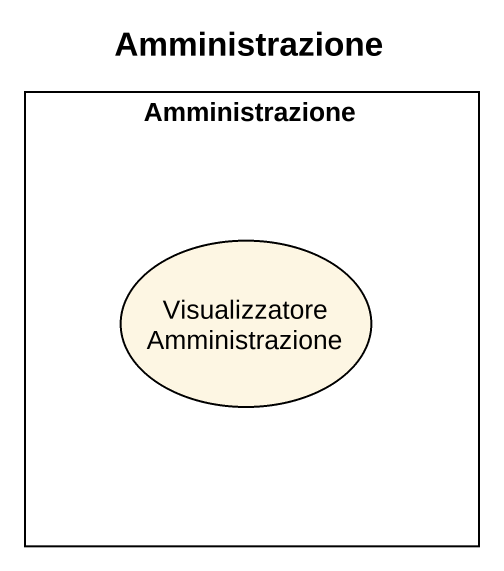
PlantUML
@startuml
title Amministrazione
rectangle Amministrazione {
  usecase "Visualizzatore Amministrazione" as Visualizzatore
}
@enduml
